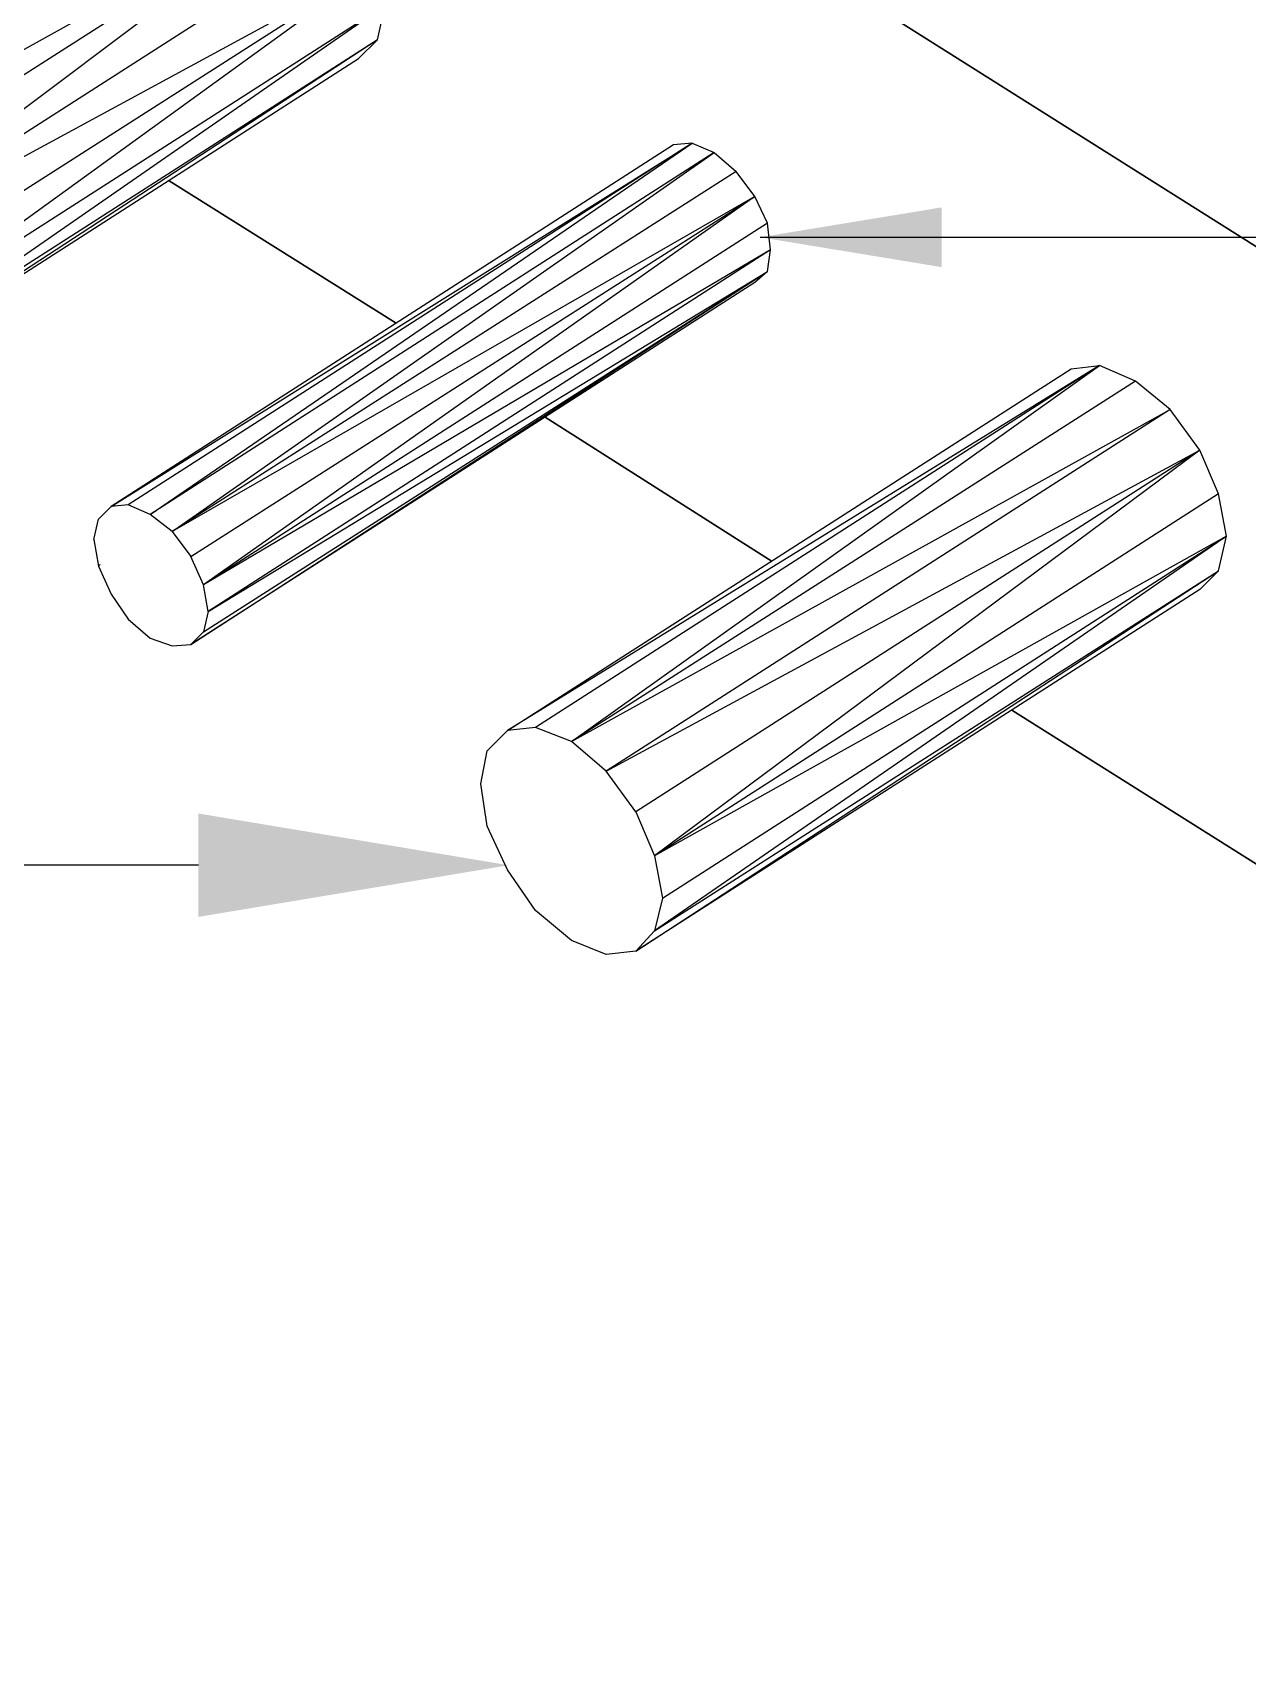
# Model space of a CAD drawing. Header units: inches. Extents: x -1482 to -895, y -39 to 122.
# Drawn here: x -1005.256 to -1004.654, y 0.471 to 1.283 of the extents above; entities that cross this region are included whole.
import ezdxf

# ---------------------------------------------------------------- set-up
doc = ezdxf.new("R2010")
doc.units = ezdxf.units.IN
doc.header["$MEASUREMENT"] = 0
doc.layers.add('all', color=1, linetype='Continuous')
doc.styles.get("Standard").update_dxf_attribs({"font": 'verdana.TTF'})
doc.dimstyles.get("Standard").update_dxf_attribs({"dimtxt": 0.2, "dimasz": 0.09, "dimexe": 0.18, "dimexo": 0.0625, "dimgap": 0.09, "dimtad": 0, "dimzin": 0, "dimdsep": 46, "dimtxsty": 'Standard', "dimblk": 'ARCHTICK', "dimcen": 0.09, "dimse1": 1, "dimse2": 1, "dimclrd": 1, "dimclrt": 1, "dimadec": 0, "dimazin": 0, "dimtfac": 1, "dimtofl": 0, "dimtmove": 1, "dimatfit": 3, "dimfxl": 1, "dimtolj": 1, "dimtzin": 0, "dimarcsym": 0})

# ---------------------------------------------------------------- blocks, each defined once
blk = doc.blocks.new('eeeeeeeeeeeeeeeee')
at = {"layer": 'all', "lineweight": 30}
for p, q in [((399.43991, -118.17311), (398.76349, -117.74597)), ((398.94366, -118.16689), (398.83105, -118.09622)), ((399.13005, -118.28494), (399.01744, -118.21349)), ((399.43991, -118.47909), (399.24887, -118.35872))]:
    blk.add_line(p, q, dxfattribs=at)
at = {"layer": 'all'}
for p, q in [((398.6136, -118.11175), (398.91027, -117.94711)), ((398.91027, -117.94711), (398.63069, -118.12573)), ((398.91027, -117.94711), (398.64544, -118.14592)), ((398.92502, -117.96653), (398.64544, -118.14592)), ((398.64544, -118.14592), (398.93434, -117.98905)), ((398.93434, -117.98905), (398.65476, -118.16767)), ((398.65864, -118.18864), (398.93434, -117.98905)), ((398.93822, -118.00924), (398.65476, -118.20572)), ((398.93822, -118.00924), (398.65864, -118.18864)), ((398.93434, -118.02633), (398.93822, -118.00924)), ((398.93434, -118.02633), (398.64544, -118.21504)), ((398.93434, -118.02633), (398.65476, -118.20572)), ((398.92502, -118.03565), (398.93434, -118.02633)), ((398.64544, -118.21504), (398.92502, -118.03565)), ((398.80232, -118.25776), (399.09044, -118.07758)), ((399.08112, -118.07836), (398.80232, -118.25776)), ((399.09044, -118.07758), (398.81086, -118.25698)), ((398.82173, -118.26164), (399.09044, -118.07758)), ((399.10131, -118.08224), (398.82173, -118.26164)), ((398.8326, -118.27018), (399.10131, -118.08224)), ((399.09044, -118.07758), (399.08112, -118.07836)), ((399.09044, -118.07758), (399.10131, -118.08224)), ((399.10131, -118.08224), (399.11218, -118.09156)), ((399.11218, -118.09156), (398.8326, -118.27018)), ((399.1215, -118.10399), (399.11218, -118.09156)), ((399.1215, -118.10399), (398.8326, -118.27018)), ((398.84192, -118.28261), (399.1215, -118.10399)), ((399.1215, -118.10399), (398.84814, -118.29659)), ((399.12772, -118.11719), (399.1215, -118.10399)), ((399.12772, -118.11719), (398.84814, -118.29659)), ((399.12927, -118.13039), (399.12772, -118.11719)), ((399.12927, -118.13039), (398.84814, -118.29659)), ((399.12927, -118.13039), (398.85047, -118.30979)), ((399.12772, -118.14126), (399.12927, -118.13039)), ((398.84192, -118.3261), (399.12772, -118.14126)), ((399.1215, -118.1467), (398.84192, -118.3261)), ((398.84814, -118.31989), (399.12772, -118.14126)), ((398.85047, -118.30979), (399.12772, -118.14126)), ((399.12772, -118.14126), (399.1215, -118.1467)), ((399.29236, -118.18786), (398.9988, -118.36881)), ((398.9988, -118.36881), (399.27838, -118.18941)), ((399.29236, -118.18786), (399.01278, -118.36726)), ((399.03064, -118.37425), (399.29236, -118.18786)), ((399.27838, -118.18941), (399.29236, -118.18786)), ((399.31022, -118.19563), (399.29236, -118.18786)), ((399.31022, -118.19563), (399.03064, -118.37425)), ((399.32731, -118.20961), (399.31022, -118.19563)), ((399.03064, -118.37425), (399.32731, -118.20961)), ((399.32731, -118.20961), (399.04773, -118.389)), ((399.34206, -118.2298), (399.32731, -118.20961)), ((399.04773, -118.389), (399.34206, -118.2298)), ((399.34206, -118.2298), (399.06248, -118.4092)), ((399.34206, -118.2298), (399.0718, -118.43094)), ((399.35138, -118.25154), (399.34206, -118.2298)), ((399.35138, -118.25154), (399.0718, -118.43094)), ((399.35526, -118.27251), (399.35138, -118.25154)), ((398.7961, -118.26397), (398.80232, -118.25776)), ((398.81086, -118.25698), (398.80232, -118.25776)), ((398.82173, -118.26164), (398.81086, -118.25698)), ((398.8326, -118.27018), (398.82173, -118.26164)), ((398.79377, -118.27407), (398.7961, -118.26397)), ((398.8326, -118.27018), (398.84192, -118.28261)), ((398.79377, -118.27407), (398.7961, -118.28727)), ((399.35526, -118.27251), (399.0718, -118.46822)), ((399.35526, -118.27251), (399.0718, -118.43094)), ((399.07568, -118.45191), (399.35526, -118.27251)), ((399.35138, -118.2896), (399.35526, -118.27251)), ((398.79688, -118.28649), (398.7961, -118.28727)), ((398.7961, -118.28727), (398.79688, -118.28649)), ((398.84814, -118.29659), (398.84192, -118.28261)), ((398.7961, -118.28727), (398.80232, -118.30125)), ((399.06248, -118.47831), (399.35138, -118.2896)), ((399.0718, -118.46822), (399.35138, -118.2896)), ((399.35138, -118.2896), (399.34206, -118.29892)), ((398.80232, -118.30125), (398.81086, -118.31367)), ((398.85047, -118.30979), (398.84814, -118.29659)), ((399.34206, -118.29892), (399.06248, -118.47831)), ((398.85047, -118.30979), (398.84814, -118.31989)), ((398.81086, -118.31367), (398.82173, -118.32299)), ((398.82173, -118.32299), (398.8326, -118.32687)), ((398.8326, -118.32687), (398.84192, -118.3261)), ((398.84192, -118.3261), (398.84814, -118.31989)), ((399.01278, -118.36726), (398.9988, -118.36881)), ((399.03064, -118.37425), (399.01278, -118.36726)), ((398.9988, -118.36881), (398.9887, -118.37891)), ((399.04773, -118.389), (399.03064, -118.37425)), ((398.9856, -118.39522), (398.9887, -118.37891)), ((399.06248, -118.4092), (399.04773, -118.389)), ((398.9887, -118.41618), (398.9856, -118.39522)), ((398.9988, -118.43793), (398.9887, -118.41618)), ((399.06248, -118.4092), (399.0718, -118.43094)), ((399.0718, -118.43094), (399.07568, -118.45191)), ((398.84558, -118.4356), (397.8386, -118.4356)), ((399.01278, -118.45812), (398.9988, -118.43793)), ((399.07568, -118.45191), (399.0718, -118.46822)), ((399.03064, -118.47288), (399.01278, -118.45812)), ((399.04773, -118.47987), (399.03064, -118.47288)), ((399.0718, -118.46822), (399.06248, -118.47831)), ((399.06248, -118.47831), (399.04773, -118.47987))]:
    blk.add_line(p, q, dxfattribs=at)
blk.add_solid([(398.84558, -118.40998), (398.99935, -118.4356), (398.84558, -118.46123)], dxfattribs=at)
blk.add_leader([(399.12406, -118.12424), (400.38046, -118.12424), (400.38046, -119.02585)], dimstyle='Standard', override={"dimgap": 0.09, "dimtad": 0}, dxfattribs=at)

msp = doc.modelspace()

# ---------------------------------------------------------------- block references
msp.add_blockref('eeeeeeeeeeeeeeeee', (-1404.01954, 119.30596))

doc.saveas('drawing.dxf')
